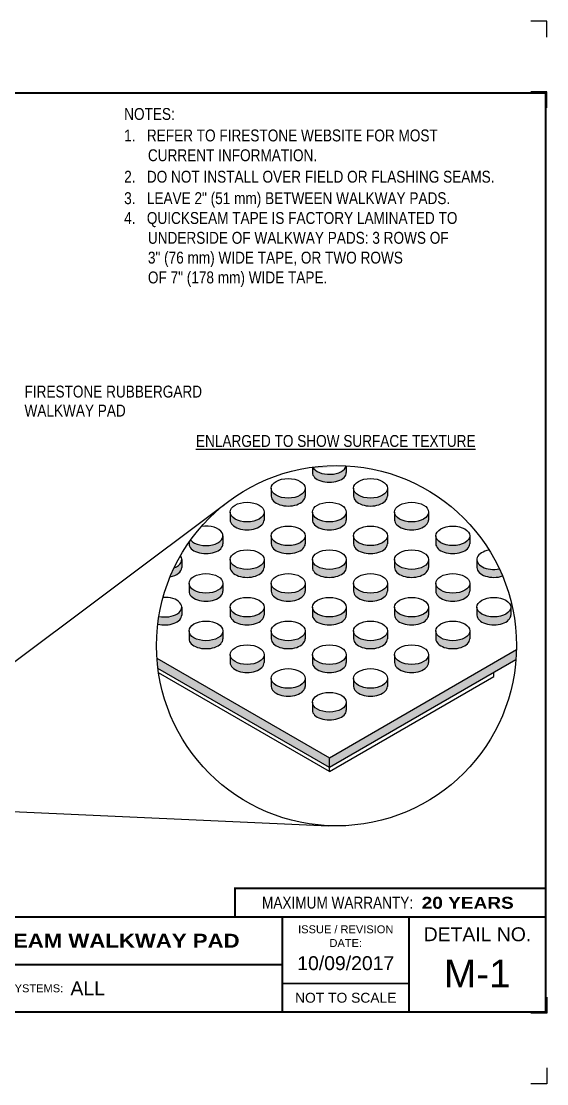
# Model space of a CAD drawing. Header units: inches. Extents: x 233.4 to 253.5, y -152.4 to -135.7.
# Drawn here: x 245.18 to 253.48, y -152.42 to -135.65 of the extents above; entities that cross this region are included whole.
import ezdxf
from ezdxf.enums import TextEntityAlignment as Align

# ---------------------------------------------------------------- set-up
doc = ezdxf.new("R2010")
doc.units = ezdxf.units.IN
doc.header["$MEASUREMENT"] = 0
doc.layers.get('0').update_dxf_attribs({"linetype": 'CONTINUOUS'})
doc.layers.get('DEFPOINTS').update_dxf_attribs({"linetype": 'CONTINUOUS'})
for name, color, linetype in [('FSBP-ANNO-LABEL', 7, 'CONTINUOUS'), ('FSBP-ANNO-NOTE', 7, 'CONTINUOUS'), ('FSBP-MEMBRANE', 7, 'CONTINUOUS'), ('FSBP-TTLB', 7, 'CONTINUOUS'), ('FSBP-TTLB-BORDER', 7, 'CONTINUOUS'), ('FSBP-TTLB-TEXT', 7, 'CONTINUOUS')]:
    doc.layers.add(name, color=color, linetype=linetype)
doc.styles.add('FSBP_ARIAL', font='arial.ttf')
doc.styles.add('FSBP_ARIAL_BOLD', font='')
doc.styles.add('FSBP_ARIAL_NAR', font='ARIALN.TTF')
doc.styles.get('FSBP_ARIAL_BOLD').set_extended_font_data('Arial Black')

# ---------------------------------------------------------------- blocks, each defined once
blk = doc.blocks.new('TTLB-EPDM_1')
at = {"layer": 'DEFPOINTS', "linetype": 'Continuous', "ltscale": 1.75}
for points in [[(20.016, 13.881), (20.016, 14.131), (19.766, 14.131)], [(20.016, -2.381), (20.016, -2.631), (19.766, -2.631)]]:
    blk.add_lwpolyline(points, dxfattribs=at)
at = {"layer": 'DEFPOINTS', "color": 1}
for points in [[(20.016, 12.766), (20.016, 13.016), (19.766, 13.016)], [(20.016, -1.266), (20.016, -1.516), (19.766, -1.516)]]:
    blk.add_lwpolyline(points, dxfattribs=at)
at = {"layer": 'FSBP-TTLB', "const_width": 0.0312}
blk.add_lwpolyline([(15.09, 0), (20, 0), (20, 0.451), (15.09, 0.451)], close=True, dxfattribs=at)
for points in [[(0, 0), (0, -1.5), (20, -1.5), (20, 0), (0, 0)], [(15.84, 0), (15.84, -1.5)], [(17.841, 0), (17.841, -1.5)], [(20, 0), (20, -1.5)], [(4.825, -0.75), (15.84, -0.75)], [(15.84, -1.049), (17.841, -1.049)]]:
    blk.add_lwpolyline(points, dxfattribs=at)
at = {"layer": 'FSBP-TTLB-BORDER', "const_width": 0.0312}
blk.add_lwpolyline([(20, 0), (20, 13), (0, 13), (0, 0)], dxfattribs=at)
at = {"layer": 'FSBP-TTLB-TEXT', "style": 'FSBP_ARIAL_NAR'}
blk.add_text('MAXIMUM WARRANTY:', height=0.1875, dxfattribs=at).set_placement((17.905, 0.226), align=Align.MIDDLE_RIGHT)
at = {"layer": 'FSBP-TTLB-TEXT', "style": 'FSBP_ARIAL'}
for s, height, p in [('ISSUE / REVISION', 0.125, (16.841, -0.194)), ('DETAIL NO.', 0.2188, (18.921, -0.272)), ('DATE:', 0.125, (16.841, -0.41)), ('NOT TO SCALE', 0.15625, (16.841, -1.274))]:
    blk.add_text(s, height=height, dxfattribs=at).set_placement(p, align=Align.MIDDLE_CENTER)
blk.add_text('ACCEPTABLE SYSTEMS:', height=0.125, dxfattribs=at).set_placement((10.293, -1.125), align=Align.MIDDLE_LEFT)
at = {"layer": 'FSBP-TTLB-TEXT'}
for tag, height, style, p in [('MAXIMUM_WARRANTY', 0.188, 'FSBP_ARIAL_BOLD', (18.04, 0.224)), ('ACCPT_SYSTEMS', 0.219, 'FSBP_ARIAL', (12.494, -1.125))]:
    blk.add_attdef(tag, text='', height=height, dxfattribs=dict(at, style=style)).set_placement(p, align=Align.MIDDLE_LEFT)
for tag, height, style, p in [('DETAIL_DESCP_LINE_1', 0.219, 'FSBP_ARIAL_BOLD', (10.331, -0.374)), ('ISSUE_REV_DATE', 0.219, 'FSBP_ARIAL', (16.841, -0.728)), ('DETAIL_NUMBER', 0.438, 'FSBP_ARIAL', (18.919, -0.893))]:
    blk.add_attdef(tag, text='', height=height, dxfattribs=dict(at, style=style)).set_placement(p, align=Align.MIDDLE_CENTER)

msp = doc.modelspace()

# ---------------------------------------------------------------- hatches: boundary and pattern name
at = {"layer": 'FSBP-MEMBRANE'}
h = msp.add_hatch(color=256, dxfattribs=at)
edge = h.paths.add_edge_path()
edge.add_ellipse((250.045, -146.523), major_axis=(-0.268, 0), ratio=0.57735, start_angle=360, end_angle=540)
edge.add_line((250.313, -146.523), (250.313, -146.398))
edge.add_ellipse((250.045, -146.398), major_axis=(-0.268, 0), ratio=0.57735, start_angle=0, end_angle=180, ccw=False)
edge.add_line((249.777, -146.398), (249.777, -146.523))
edge = h.paths.add_edge_path()
edge.add_ellipse((249.396, -146.148), major_axis=(-0.268, 0), ratio=0.57735, start_angle=360, end_angle=540)
edge.add_line((249.664, -146.148), (249.664, -146.023))
edge.add_ellipse((249.396, -146.023), major_axis=(-0.268, 0), ratio=0.57735, start_angle=0, end_angle=180, ccw=False)
edge.add_line((249.128, -146.023), (249.128, -146.148))
edge = h.paths.add_edge_path()
edge.add_ellipse((250.045, -145.773), major_axis=(-0.268, 0), ratio=0.57735, start_angle=360, end_angle=540)
edge.add_line((250.313, -145.773), (250.313, -145.648))
edge.add_ellipse((250.045, -145.648), major_axis=(-0.268, 0), ratio=0.57735, start_angle=0, end_angle=180, ccw=False)
edge.add_line((249.777, -145.648), (249.777, -145.773))
edge = h.paths.add_edge_path()
edge.add_ellipse((250.695, -146.148), major_axis=(-0.268, 0), ratio=0.57735, start_angle=360, end_angle=540)
edge.add_line((250.963, -146.148), (250.963, -146.023))
edge.add_ellipse((250.695, -146.023), major_axis=(-0.268, 0), ratio=0.57735, start_angle=0, end_angle=180, ccw=False)
edge.add_line((250.427, -146.023), (250.427, -146.148))
edge = h.paths.add_edge_path()
edge.add_ellipse((251.344, -145.773), major_axis=(-0.268, 0), ratio=0.57735, start_angle=360, end_angle=540)
edge.add_line((251.612, -145.773), (251.612, -145.648))
edge.add_ellipse((251.344, -145.648), major_axis=(-0.268, 0), ratio=0.57735, start_angle=0, end_angle=180, ccw=False)
edge.add_line((251.076, -145.648), (251.076, -145.773))
edge = h.paths.add_edge_path()
edge.add_ellipse((251.994, -145.398), major_axis=(-0.268, 0), ratio=0.57735, start_angle=360, end_angle=540)
edge.add_line((252.262, -145.398), (252.262, -145.273))
edge.add_ellipse((251.994, -145.273), major_axis=(-0.268, 0), ratio=0.57735, start_angle=0, end_angle=180, ccw=False)
edge.add_line((251.726, -145.273), (251.726, -145.398))
edge = h.paths.add_edge_path()
edge.add_ellipse((252.643, -145.023), major_axis=(-0.268, 0), ratio=0.57735, start_angle=360, end_angle=540)
edge.add_line((252.911, -145.023), (252.911, -144.898))
edge.add_ellipse((252.643, -144.898), major_axis=(-0.268, 0), ratio=0.57735, start_angle=0, end_angle=180, ccw=False)
edge.add_line((252.375, -144.898), (252.375, -145.023))
edge = h.paths.add_edge_path()
edge.add_ellipse((252.643, -144.148), major_axis=(-0.268, 0), ratio=0.57735, start_angle=360, end_angle=468.7814, ccw=False)
edge.add_line((252.375, -144.148), (252.375, -144.273))
edge.add_ellipse((252.643, -144.273), major_axis=(-0.268, 0), ratio=0.57735, start_angle=360, end_angle=480.5117)
edge.add_arc((250.158, -145.506), 2.843, 22.7587, 25.2258)
edge = h.paths.add_edge_path()
edge.add_ellipse((251.994, -144.648), major_axis=(-0.268, 0), ratio=0.57735, start_angle=360, end_angle=540)
edge.add_line((252.262, -144.648), (252.262, -144.523))
edge.add_ellipse((251.994, -144.523), major_axis=(-0.268, 0), ratio=0.57735, start_angle=0, end_angle=180, ccw=False)
edge.add_line((251.726, -144.523), (251.726, -144.648))
edge = h.paths.add_edge_path()
edge.add_ellipse((251.344, -145.023), major_axis=(-0.268, 0), ratio=0.57735, start_angle=360, end_angle=540)
edge.add_line((251.612, -145.023), (251.612, -144.898))
edge.add_ellipse((251.344, -144.898), major_axis=(-0.268, 0), ratio=0.57735, start_angle=0, end_angle=180, ccw=False)
edge.add_line((251.076, -144.898), (251.076, -145.023))
edge = h.paths.add_edge_path()
edge.add_ellipse((250.695, -145.398), major_axis=(-0.268, 0), ratio=0.57735, start_angle=360, end_angle=540)
edge.add_line((250.963, -145.398), (250.963, -145.273))
edge.add_ellipse((250.695, -145.273), major_axis=(-0.268, 0), ratio=0.57735, start_angle=0, end_angle=180, ccw=False)
edge.add_line((250.427, -145.273), (250.427, -145.398))
edge = h.paths.add_edge_path()
edge.add_ellipse((250.045, -145.023), major_axis=(-0.268, 0), ratio=0.57735, start_angle=360, end_angle=540)
edge.add_line((250.313, -145.023), (250.313, -144.898))
edge.add_ellipse((250.045, -144.898), major_axis=(-0.268, 0), ratio=0.57735, start_angle=0, end_angle=180, ccw=False)
edge.add_line((249.777, -144.898), (249.777, -145.023))
edge = h.paths.add_edge_path()
edge.add_ellipse((250.695, -144.648), major_axis=(-0.268, 0), ratio=0.57735, start_angle=360, end_angle=540)
edge.add_line((250.963, -144.648), (250.963, -144.523))
edge.add_ellipse((250.695, -144.523), major_axis=(-0.268, 0), ratio=0.57735, start_angle=0, end_angle=180, ccw=False)
edge.add_line((250.427, -144.523), (250.427, -144.648))
edge = h.paths.add_edge_path()
edge.add_ellipse((251.344, -144.273), major_axis=(-0.268, 0), ratio=0.57735, start_angle=360, end_angle=540)
edge.add_line((251.612, -144.273), (251.612, -144.148))
edge.add_ellipse((251.344, -144.148), major_axis=(-0.268, 0), ratio=0.57735, start_angle=0, end_angle=180, ccw=False)
edge.add_line((251.076, -144.148), (251.076, -144.273))
edge = h.paths.add_edge_path()
edge.add_ellipse((251.994, -143.898), major_axis=(-0.268, 0), ratio=0.57735, start_angle=360, end_angle=540)
edge.add_line((252.262, -143.898), (252.262, -143.773))
edge.add_ellipse((251.994, -143.773), major_axis=(-0.268, 0), ratio=0.57735, start_angle=0, end_angle=180, ccw=False)
edge.add_line((251.726, -143.773), (251.726, -143.898))
edge = h.paths.add_edge_path()
edge.add_ellipse((251.344, -143.523), major_axis=(-0.268, 0), ratio=0.57735, start_angle=360, end_angle=540)
edge.add_line((251.612, -143.523), (251.612, -143.398))
edge.add_ellipse((251.344, -143.398), major_axis=(-0.268, 0), ratio=0.57735, start_angle=0, end_angle=180, ccw=False)
edge.add_line((251.076, -143.398), (251.076, -143.523))
edge = h.paths.add_edge_path()
edge.add_ellipse((250.695, -143.898), major_axis=(-0.268, 0), ratio=0.57735, start_angle=360, end_angle=540)
edge.add_line((250.963, -143.898), (250.963, -143.773))
edge.add_ellipse((250.695, -143.773), major_axis=(-0.268, 0), ratio=0.57735, start_angle=0, end_angle=180, ccw=False)
edge.add_line((250.427, -143.773), (250.427, -143.898))
edge = h.paths.add_edge_path()
edge.add_ellipse((250.695, -143.148), major_axis=(-0.268, 0), ratio=0.57735, start_angle=360, end_angle=540)
edge.add_line((250.963, -143.148), (250.963, -143.023))
edge.add_ellipse((250.695, -143.023), major_axis=(-0.268, 0), ratio=0.57735, start_angle=0, end_angle=180, ccw=False)
edge.add_line((250.427, -143.023), (250.427, -143.148))
edge = h.paths.add_edge_path()
edge.add_line((250.313, -142.773), (250.313, -142.668))
edge.add_arc((250.158, -145.506), 2.843, 86.8715, 86.9143)
edge.add_ellipse((250.045, -142.648), major_axis=(-0.268, 0), ratio=0.57735, start_angle=14.8734, end_angle=172.7884, ccw=False)
edge.add_arc((250.158, -145.506), 2.843, 97.5137, 97.6962)
edge.add_line((249.777, -142.689), (249.777, -142.773))
edge.add_ellipse((250.045, -142.773), major_axis=(-0.268, 0), ratio=0.57735, start_angle=360, end_angle=540)
edge = h.paths.add_edge_path()
edge.add_ellipse((250.045, -143.523), major_axis=(-0.268, 0), ratio=0.57735, start_angle=360, end_angle=540)
edge.add_line((250.313, -143.523), (250.313, -143.398))
edge.add_ellipse((250.045, -143.398), major_axis=(-0.268, 0), ratio=0.57735, start_angle=0, end_angle=180, ccw=False)
edge.add_line((249.777, -143.398), (249.777, -143.523))
edge = h.paths.add_edge_path()
edge.add_ellipse((250.045, -144.273), major_axis=(-0.268, 0), ratio=0.57735, start_angle=360, end_angle=540)
edge.add_line((250.313, -144.273), (250.313, -144.148))
edge.add_ellipse((250.045, -144.148), major_axis=(-0.268, 0), ratio=0.57735, start_angle=0, end_angle=180, ccw=False)
edge.add_line((249.777, -144.148), (249.777, -144.273))
edge = h.paths.add_edge_path()
edge.add_ellipse((249.396, -144.648), major_axis=(-0.268, 0), ratio=0.57735, start_angle=360, end_angle=540)
edge.add_line((249.664, -144.648), (249.664, -144.523))
edge.add_ellipse((249.396, -144.523), major_axis=(-0.268, 0), ratio=0.57735, start_angle=0, end_angle=180, ccw=False)
edge.add_line((249.128, -144.523), (249.128, -144.648))
edge = h.paths.add_edge_path()
edge.add_ellipse((249.396, -145.398), major_axis=(-0.268, 0), ratio=0.57735, start_angle=360, end_angle=540)
edge.add_line((249.664, -145.398), (249.664, -145.273))
edge.add_ellipse((249.396, -145.273), major_axis=(-0.268, 0), ratio=0.57735, start_angle=0, end_angle=180, ccw=False)
edge.add_line((249.128, -145.273), (249.128, -145.398))
edge = h.paths.add_edge_path()
edge.add_ellipse((248.746, -145.773), major_axis=(-0.268, 0), ratio=0.57735, start_angle=360, end_angle=540)
edge.add_line((249.014, -145.773), (249.014, -145.648))
edge.add_ellipse((248.746, -145.648), major_axis=(-0.268, 0), ratio=0.57735, start_angle=0, end_angle=180, ccw=False)
edge.add_line((248.478, -145.648), (248.478, -145.773))
edge = h.paths.add_edge_path()
edge.add_ellipse((248.097, -145.398), major_axis=(-0.268, 0), ratio=0.57735, start_angle=360, end_angle=540)
edge.add_line((248.365, -145.398), (248.365, -145.273))
edge.add_ellipse((248.097, -145.273), major_axis=(-0.268, 0), ratio=0.57735, start_angle=0, end_angle=180, ccw=False)
edge.add_line((247.829, -145.273), (247.829, -145.398))
edge = h.paths.add_edge_path()
edge.add_ellipse((247.447, -145.023), major_axis=(-0.268, 0), ratio=0.57735, start_angle=425.4948, end_angle=540)
edge.add_line((247.715, -145.023), (247.715, -144.898))
edge.add_ellipse((247.447, -144.898), major_axis=(-0.268, 0), ratio=0.57735, start_angle=69.4997, end_angle=180, ccw=False)
edge.add_arc((250.158, -145.506), 2.843, 170.6249, 173.086)
edge = h.paths.add_edge_path()
edge.add_ellipse((248.097, -144.648), major_axis=(-0.268, 0), ratio=0.57735, start_angle=360, end_angle=540)
edge.add_line((248.365, -144.648), (248.365, -144.523))
edge.add_ellipse((248.097, -144.523), major_axis=(-0.268, 0), ratio=0.57735, start_angle=0, end_angle=180, ccw=False)
edge.add_line((247.829, -144.523), (247.829, -144.648))
edge = h.paths.add_edge_path()
edge.add_ellipse((248.746, -145.023), major_axis=(-0.268, 0), ratio=0.57735, start_angle=360, end_angle=540)
edge.add_line((249.014, -145.023), (249.014, -144.898))
edge.add_ellipse((248.746, -144.898), major_axis=(-0.268, 0), ratio=0.57735, start_angle=0, end_angle=180, ccw=False)
edge.add_line((248.478, -144.898), (248.478, -145.023))
edge = h.paths.add_edge_path()
edge.add_ellipse((248.746, -144.273), major_axis=(-0.268, 0), ratio=0.57735, start_angle=360, end_angle=540)
edge.add_line((249.014, -144.273), (249.014, -144.148))
edge.add_ellipse((248.746, -144.148), major_axis=(-0.268, 0), ratio=0.57735, start_angle=0, end_angle=180, ccw=False)
edge.add_line((248.478, -144.148), (248.478, -144.273))
edge = h.paths.add_edge_path()
edge.add_ellipse((247.447, -144.273), major_axis=(-0.268, 0), ratio=0.57735, start_angle=468.237, end_angle=540)
edge.add_line((247.715, -144.273), (247.715, -144.148))
edge.add_ellipse((247.447, -144.148), major_axis=(-0.268, 0), ratio=0.57735, start_angle=123.4121, end_angle=180, ccw=False)
edge.add_arc((250.158, -145.506), 2.843, 154.3875, 157.5393)
edge = h.paths.add_edge_path()
edge.add_ellipse((248.097, -143.898), major_axis=(-0.268, 0), ratio=0.57735, start_angle=360, end_angle=540)
edge.add_line((248.365, -143.898), (248.365, -143.773))
edge.add_ellipse((248.097, -143.773), major_axis=(-0.268, 0), ratio=0.57735, start_angle=25.5328, end_angle=180, ccw=False)
edge.add_arc((250.158, -145.506), 2.843, 144.1144, 145.0241)
edge.add_line((247.829, -143.877), (247.829, -143.898))
edge = h.paths.add_edge_path()
edge.add_ellipse((249.396, -143.898), major_axis=(-0.268, 0), ratio=0.57735, start_angle=360, end_angle=540)
edge.add_line((249.664, -143.898), (249.664, -143.773))
edge.add_ellipse((249.396, -143.773), major_axis=(-0.268, 0), ratio=0.57735, start_angle=0, end_angle=180, ccw=False)
edge.add_line((249.128, -143.773), (249.128, -143.898))
edge = h.paths.add_edge_path()
edge.add_ellipse((248.746, -143.523), major_axis=(-0.268, 0), ratio=0.57735, start_angle=360, end_angle=540)
edge.add_line((249.014, -143.523), (249.014, -143.398))
edge.add_ellipse((248.746, -143.398), major_axis=(-0.268, 0), ratio=0.57735, start_angle=0, end_angle=180, ccw=False)
edge.add_line((248.478, -143.398), (248.478, -143.523))
edge = h.paths.add_edge_path()
edge.add_ellipse((249.396, -143.148), major_axis=(-0.268, 0), ratio=0.57735, start_angle=360, end_angle=540)
edge.add_line((249.664, -143.148), (249.664, -143.023))
edge.add_ellipse((249.396, -143.023), major_axis=(-0.268, 0), ratio=0.57735, start_angle=0, end_angle=180, ccw=False)
edge.add_line((249.128, -143.023), (249.128, -143.148))
h = msp.add_hatch(color=256, dxfattribs=at)
h.paths.add_polyline_path([(250.045, -147.43), (250.045, -147.273), (247.322, -145.701, 0.014641), (247.338, -145.867)])
h.paths.add_polyline_path([(252.992, -145.728, 0.01417), (253, -145.567), (250.045, -147.273), (250.045, -147.43)])

# ---------------------------------------------------------------- linework, layer by layer
for p, q in [((249.777, -142.689), (249.777, -142.773)), ((250.313, -142.668), (250.313, -142.773)), ((249.128, -143.023), (249.128, -143.148)), ((249.664, -143.023), (249.664, -143.148)), ((250.427, -143.023), (250.427, -143.148)), ((250.963, -143.023), (250.963, -143.148)), ((243.898, -146.636), (248.416, -143.26)), ((248.478, -143.398), (248.478, -143.523)), ((249.014, -143.398), (249.014, -143.523)), ((249.777, -143.398), (249.777, -143.523)), ((250.313, -143.398), (250.313, -143.523)), ((251.076, -143.398), (251.076, -143.523)), ((251.612, -143.398), (251.612, -143.523)), ((248.365, -143.773), (248.365, -143.898)), ((249.128, -143.773), (249.128, -143.898)), ((249.664, -143.773), (249.664, -143.898)), ((250.427, -143.773), (250.427, -143.898)), ((250.963, -143.773), (250.963, -143.898)), ((251.726, -143.773), (251.726, -143.898)), ((252.262, -143.773), (252.262, -143.898)), ((247.829, -143.877), (247.829, -143.898)), ((247.715, -144.148), (247.715, -144.273)), ((248.478, -144.148), (248.478, -144.273)), ((249.014, -144.148), (249.014, -144.273)), ((249.777, -144.148), (249.777, -144.273)), ((250.313, -144.148), (250.313, -144.273)), ((251.076, -144.148), (251.076, -144.273)), ((251.612, -144.148), (251.612, -144.273)), ((252.375, -144.148), (252.375, -144.273)), ((247.829, -144.523), (247.829, -144.648)), ((248.365, -144.523), (248.365, -144.648)), ((249.128, -144.523), (249.128, -144.648)), ((249.664, -144.523), (249.664, -144.648)), ((250.427, -144.523), (250.427, -144.648)), ((250.963, -144.523), (250.963, -144.648)), ((251.726, -144.523), (251.726, -144.648)), ((252.262, -144.523), (252.262, -144.648)), ((247.715, -144.898), (247.715, -145.023)), ((248.478, -144.898), (248.478, -145.023)), ((249.014, -144.898), (249.014, -145.023)), ((249.777, -144.898), (249.777, -145.023)), ((250.313, -144.898), (250.313, -145.023)), ((251.076, -144.898), (251.076, -145.023)), ((251.612, -144.898), (251.612, -145.023)), ((252.375, -144.898), (252.375, -145.023)), ((252.911, -144.898), (252.911, -145.023)), ((247.829, -145.273), (247.829, -145.398)), ((248.365, -145.273), (248.365, -145.398)), ((249.128, -145.273), (249.128, -145.398)), ((249.664, -145.273), (249.664, -145.398)), ((250.427, -145.273), (250.427, -145.398)), ((250.963, -145.273), (250.963, -145.398)), ((251.726, -145.273), (251.726, -145.398)), ((252.262, -145.273), (252.262, -145.398)), ((248.478, -145.648), (248.478, -145.773)), ((249.014, -145.648), (249.014, -145.773)), ((249.777, -145.648), (249.777, -145.773)), ((250.045, -147.273), (253, -145.567)), ((250.313, -145.648), (250.313, -145.773)), ((251.076, -145.648), (251.076, -145.773)), ((251.612, -145.648), (251.612, -145.773)), ((247.322, -145.701), (250.045, -147.273)), ((252.992, -145.728), (250.045, -147.43)), ((250.045, -147.43), (247.338, -145.867)), ((250.045, -147.49), (247.347, -145.932)), ((250.045, -147.49), (252.643, -145.99)), ((252.643, -145.99), (252.643, -145.93)), ((249.128, -146.023), (249.128, -146.148)), ((249.664, -146.023), (249.664, -146.148)), ((250.427, -146.023), (250.427, -146.148)), ((250.963, -146.023), (250.963, -146.148)), ((249.777, -146.398), (249.777, -146.523)), ((250.313, -146.398), (250.313, -146.523)), ((250.045, -147.43), (250.045, -147.273)), ((250.045, -147.49), (250.045, -147.43)), ((244.335, -148.089), (250.03, -148.346))]:
    msp.add_line(p, q, dxfattribs=at)
msp.add_circle((250.158, -145.506), 2.843, dxfattribs=at)
for centre, start_param, end_param in [((250.045, -142.773), 6.283185, 9.424778), ((250.045, -142.648), 0.25959, 3.015727), ((249.396, -143.148), 6.283185, 9.424778), ((250.695, -143.148), 6.283185, 9.424778), ((248.097, -143.773), 0.445632, 4.971695), ((248.746, -143.523), 6.283185, 9.424778), ((250.045, -143.523), 6.283185, 9.424778), ((251.344, -143.523), 6.283185, 9.424778), ((248.097, -143.898), 6.283185, 9.424778), ((249.396, -143.898), 6.283185, 9.424778), ((250.695, -143.898), 6.283185, 9.424778), ((251.994, -143.898), 6.283185, 9.424778), ((247.447, -144.148), 2.153948, 3.539069), ((252.643, -144.148), 4.994856, 8.18178), ((247.447, -144.273), 8.172277, 9.424778), ((248.746, -144.273), 6.283185, 9.424778), ((250.045, -144.273), 6.283185, 9.424778), ((251.344, -144.273), 6.283185, 9.424778), ((252.643, -144.273), 6.283185, 8.386511), ((248.097, -144.648), 6.283185, 9.424778), ((249.396, -144.648), 6.283185, 9.424778), ((250.695, -144.648), 6.283185, 9.424778), ((251.994, -144.648), 6.283185, 9.424778), ((247.447, -144.898), 1.212998, 4.816418), ((247.447, -145.023), 7.426286, 9.424778), ((248.746, -145.023), 6.283185, 9.424778), ((250.045, -145.023), 6.283185, 9.424778), ((251.344, -145.023), 6.283185, 9.424778), ((252.643, -145.023), 6.283185, 9.424778), ((248.097, -145.398), 6.283185, 9.424778), ((249.396, -145.398), 6.283185, 9.424778), ((250.695, -145.398), 6.283185, 9.424778), ((251.994, -145.398), 6.283185, 9.424778), ((248.746, -145.773), 6.283185, 9.424778), ((250.045, -145.773), 6.283185, 9.424778), ((251.344, -145.773), 6.283185, 9.424778), ((249.396, -146.148), 6.283185, 9.424778), ((250.695, -146.148), 6.283185, 9.424778), ((250.045, -146.523), 6.283185, 9.424778)]:
    msp.add_ellipse(centre, major_axis=(-0.268, 0), ratio=0.57735, start_param=start_param, end_param=end_param, dxfattribs=at)
for centre in [(249.396, -143.023), (250.695, -143.023), (248.746, -143.398), (250.045, -143.398), (251.344, -143.398), (249.396, -143.773), (250.695, -143.773), (251.994, -143.773), (248.746, -144.148), (250.045, -144.148), (251.344, -144.148), (248.097, -144.523), (249.396, -144.523), (250.695, -144.523), (251.994, -144.523), (248.746, -144.898), (250.045, -144.898), (251.344, -144.898), (252.643, -144.898), (248.097, -145.273), (249.396, -145.273), (250.695, -145.273), (251.994, -145.273), (248.746, -145.648), (250.045, -145.648), (251.344, -145.648), (249.396, -146.023), (250.695, -146.023), (250.045, -146.398)]:
    msp.add_ellipse(centre, major_axis=(-0.268, 0), ratio=0.57735, dxfattribs=at)

# ---------------------------------------------------------------- block references
msp.add_blockref('TTLB-EPDM_1', (233.463, -149.786)).add_auto_attribs({'DETAIL_DESCP_LINE_1': 'FIRESTONE RUBBERGARD QUICKSEAM WALKWAY PAD', 'ACCPT_SYSTEMS': 'ALL', 'ISSUE_REV_DATE': '10/09/2017', 'DETAIL_NUMBER': 'M-1', 'MAXIMUM_WARRANTY': '20 YEARS'})

# ---------------------------------------------------------------- texts
at = {"layer": 'FSBP-ANNO-LABEL', "style": 'FSBP_ARIAL_NAR'}
for s, p in [('FIRESTONE RUBBERGARD', (245.231, -141.497)), ('WALKWAY PAD', (245.231, -141.797))]:
    msp.add_text(s, height=0.1875, dxfattribs=at).set_placement(p, align=Align.MIDDLE_LEFT)
msp.add_text('%%UENLARGED TO SHOW SURFACE TEXTURE', height=0.1875, dxfattribs=at).set_placement((250.146, -142.276), align=Align.MIDDLE)
at = {"layer": 'FSBP-ANNO-NOTE', "insert": (246.805, -137.024), "char_height": 0.1875, "attachment_point": 1, "style": 'FSBP_ARIAL_NAR'}
msp.add_mtext_dynamic_manual_height_columns('\\A1;NOTES:\\P{\\H0.08333x;\\P}1.   REFER TO FIRESTONE WEBSITE FOR MOST \\P{\\W6.27837; }CURRENT INFORMATION.\\P{\\H0.08333x;\\P}2.   DO NOT INSTALL OVER FIELD OR FLASHING SEAMS. \\P{\\H0.08333x;\\P}3.   LEAVE 2" (51 mm) BETWEEN WALKWAY PADS.{\\H0.08333x;\\P}4.   {\\A0;QUICKSEAM TAPE IS FACTORY LAMINATED TO \\P{\\W6.27837; }UNDERSIDE OF WALKWAY PADS: 3 ROWS OF\\P{\\W6.27837; }3" (76 mm) WIDE TAPE, OR TWO ROWS \\P{\\W6.27837; }OF 7" (178 mm) WIDE TAPE. }', width=6.04427, gutter_width=5, heights=[3.493], dxfattribs=at)

doc.saveas('drawing.dxf')
